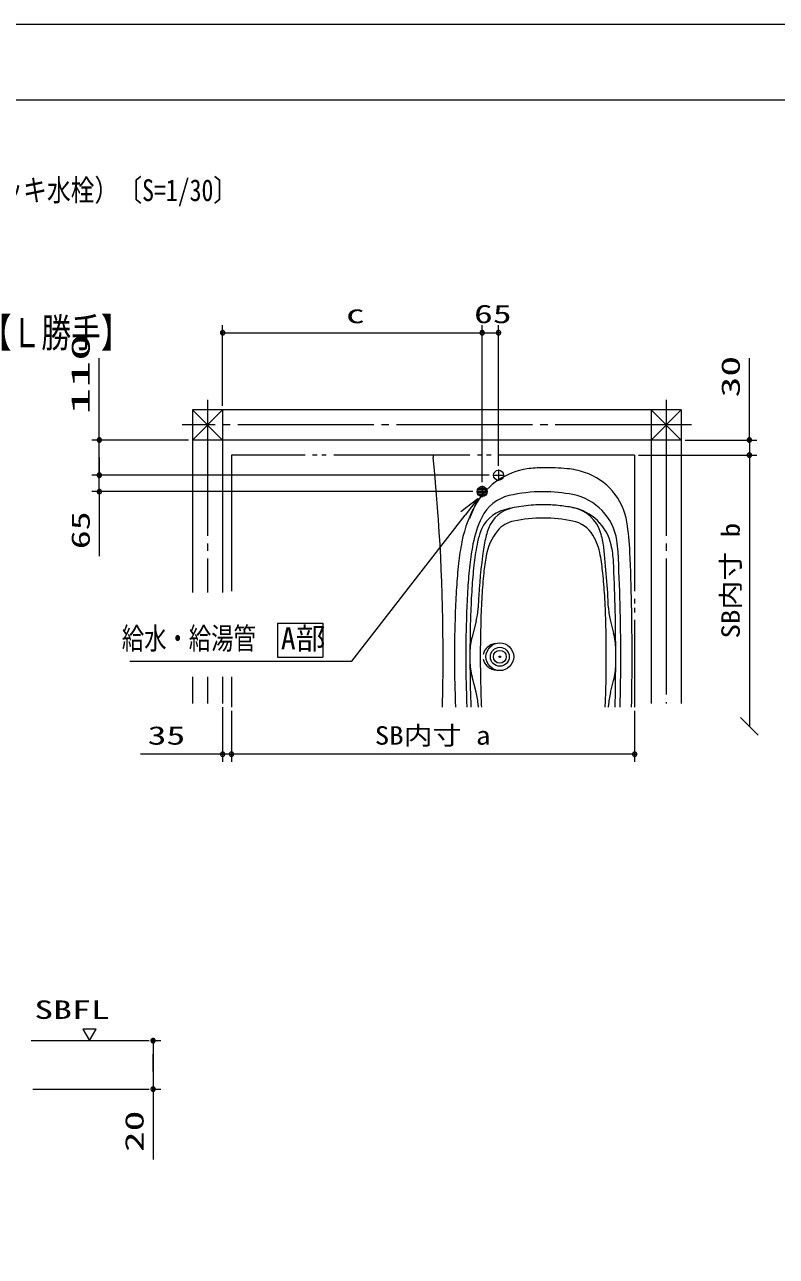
# Model space of a CAD drawing. Units: millimetres on the paper. Extents: x -305 to 305, y -152 to 152.
# Drawn here: x -144.9 to -45.5, y -14.4 to 148.5 of the extents above; entities that cross this region are included whole.
import ezdxf
from ezdxf.enums import TextEntityAlignment as Align

# ---------------------------------------------------------------- set-up
doc = ezdxf.new("R2010")
doc.units = ezdxf.units.MM
doc.linetypes.add('LONG_CHAIN', pattern=[21, 18, -1, 1, -1])
doc.linetypes.add('LONG_DOUBLE_CHAIN', pattern=[21.8, 18, -1, 0.6, -0.6, 0.6, -1])
doc.layers.add('0-0_PV', color=7, linetype='Continuous')
for name, color, linetype, lineweight in [('0-1_RV', 7, 'Continuous', 9), ('0-2_0', 7, 'Continuous', 9), ('0-4_図面枠', 3, 'Continuous', 9), ('0-5_DEFPOINTS', 7, 'Continuous', 9)]:
    doc.layers.add(name, color=color, linetype=linetype, lineweight=lineweight)
doc.styles.add('ＭＳ ゴシック', font='')
doc.styles.get('ＭＳ ゴシック').set_extended_font_data('MS Gothic')

# ---------------------------------------------------------------- blocks, each defined once
blk = doc.blocks.new('_DOTSMALL')
at = {"layer": '0-2_0'}
for p, q in [((0.0746, 0.1), (-0.0746, 0.1)), ((0.1223, -0.0248), (-0.1223, -0.0248))]:
    blk.add_line(p, q, dxfattribs=at)
for points in [[(0.125, 0), (0.124, 0.0157), (0.1211, 0.0311), (0.1162, 0.046), (0.1095, 0.0602), (0.1011, 0.0735), (0.0911, 0.0856), (0.0797, 0.0963), (0.067, 0.1055), (0.0532, 0.1131), (0.0386, 0.1189), (0.0234, 0.1228), (0.0078, 0.1248), (-0.0078, 0.1248), (-0.0234, 0.1228), (-0.0386, 0.1189), (-0.0532, 0.1131), (-0.067, 0.1055), (-0.0797, 0.0963), (-0.0911, 0.0856), (-0.1011, 0.0735), (-0.1095, 0.0602), (-0.1162, 0.046), (-0.1211, 0.0311), (-0.124, 0.0157), (-0.125, 0), (0, 0)], [(-0.125, 0), (-0.124, -0.0157), (-0.1211, -0.0311), (-0.1162, -0.046), (-0.1095, -0.0602), (-0.1011, -0.0735), (-0.0911, -0.0856), (-0.0797, -0.0963), (-0.067, -0.1055), (-0.0532, -0.1131), (-0.0386, -0.1189), (-0.0234, -0.1228), (-0.0078, -0.1248), (0.0078, -0.1248), (0.0234, -0.1228), (0.0386, -0.1189), (0.0532, -0.1131), (0.067, -0.1055), (0.0797, -0.0963), (0.0911, -0.0856), (0.1011, -0.0735), (0.1095, -0.0602), (0.1162, -0.046), (0.1211, -0.0311), (0.124, -0.0157), (0.125, 0), (0, 0)]]:
    blk.add_lwpolyline(points, close=True, dxfattribs=at)
blk = doc.blocks.new('_OBLIQUE')
at = {"layer": '0-2_0'}
blk.add_line((-0.5, -0.5), (0.5, 0.5), dxfattribs=at)
blk = doc.blocks.new('TRI')
at = {"layer": '0-2_0'}
blk.add_lwpolyline([(0.5, 0.866), (0, 0), (1, 0)], close=True, dxfattribs=at)
blk = doc.blocks.new('_OPEN30')
at = {"layer": '0-2_0'}
blk.add_line((0, 0), (-1, 0), dxfattribs=at)
blk.add_lwpolyline([(-1, 0.2679), (0, 0), (-1, -0.2679)], dxfattribs=at)

msp = doc.modelspace()

# ---------------------------------------------------------------- linework, layer by layer
at = {"layer": '0-1_RV'}
for p, q in [((-118.701, 98.067), (-118.701, 108.757)), ((-118.701, 107.757), (-84.368, 107.757)), ((-84.368, 87.994), (-84.368, 108.757)), ((-84.368, 107.757), (-82.201, 107.757)), ((-82.201, 90.16), (-82.201, 108.757)), ((-135.015, 93.567), (-135.015, 104.407)), ((-49.024, 93.567), (-49.024, 104.398)), ((-118.701, 93.567), (-122.701, 97.567)), ((-118.701, 97.567), (-122.701, 93.567)), ((-58.035, 97.567), (-122.701, 97.567)), ((-122.701, 97.567), (-122.701, 73.42)), ((-118.701, 97.567), (-118.701, 73.42)), ((-58.035, 93.567), (-62.035, 97.567)), ((-58.035, 97.567), (-62.035, 93.567)), ((-62.035, 97.567), (-62.035, 58.734)), ((-58.035, 97.567), (-58.035, 58.734)), ((-123.201, 93.567), (-136.015, 93.567)), ((-135.015, 88.909), (-135.015, 93.567)), ((-58.035, 93.567), (-122.701, 93.567)), ((-57.535, 93.567), (-48.024, 93.567)), ((-49.024, 93.567), (-49.024, 91.567)), ((-135.015, 89.062), (-135.015, 91.382)), ((-135.015, 91.247), (-135.015, 88.927)), ((-90.835, 91.567), (-90.835, 91.233)), ((-63.701, 91.567), (-48.024, 91.567)), ((-49.024, 91.567), (-49.024, 55.712)), ((-83.453, 88.909), (-136.015, 88.909)), ((-135.015, 86.742), (-135.015, 88.909)), ((-85.619, 86.742), (-136.015, 86.742)), ((-135.015, 86.742), (-135.015, 78.189)), ((-83.704, 86.776), (-85.032, 86.776)), ((-83.725, 86.576), (-85.012, 86.576)), ((-83.745, 86.976), (-84.991, 86.976)), ((-83.813, 86.376), (-84.923, 86.376)), ((-83.864, 87.176), (-84.872, 87.176)), ((-84.16, 87.376), (-84.576, 87.376)), ((-84.16, 87.376), (-84.576, 87.376)), ((-84.021, 86.176), (-84.715, 86.176)), ((-111.459, 69.326), (-111.459, 64.83)), ((-111.459, 69.326), (-105.459, 69.326)), ((-105.459, 69.326), (-105.459, 64.83)), ((-85.175, 69.593), (-85.714, 67.552)), ((-67.394, 69.593), (-66.979, 68.018)), ((-111.459, 64.83), (-105.459, 64.83)), ((-122.701, 62.252), (-122.701, 58.734)), ((-118.701, 62.252), (-118.701, 58.734)), ((-85.175, 60.208), (-85.714, 62.249)), ((-67.395, 60.186), (-66.979, 61.765)), ((-118.701, 58.234), (-118.701, 51.012)), ((-117.535, 57.734), (-117.535, 51.012)), ((-64.201, 57.734), (-64.201, 51.012)), ((-118.701, 52.012), (-129.575, 52.012)), ((-117.535, 52.012), (-118.701, 52.012)), ((-64.201, 52.012), (-117.535, 52.012)), ((-127.923, 14.134), (-126.895, 14.134)), ((-127.895, 14.134), (-127.895, 7.718)), ((-127.895, 10.038), (-127.895, 12.358)), ((-143.824, 7.718), (-128.423, 7.718)), ((-127.923, 7.718), (-126.895, 7.718)), ((-127.895, 7.718), (-127.895, -1.606))]:
    msp.add_line(p, q, dxfattribs=at)
at = {"layer": '0-1_RV', "linetype": 'LONG_CHAIN'}
for p, q in [((-120.701, 98.901), (-120.701, 73.42)), ((-60.035, 98.901), (-60.035, 58.734)), ((-56.701, 95.567), (-124.035, 95.567)), ((-82.201, 89.66), (-82.201, 88.158)), ((-82.953, 88.909), (-81.45, 88.909)), ((-85.119, 86.742), (-83.617, 86.742)), ((-84.368, 87.494), (-84.368, 85.991)), ((-120.701, 62.252), (-120.701, 58.734))]:
    msp.add_line(p, q, dxfattribs=at)
at = {"layer": '0-1_RV', "linetype": 'LONG_DOUBLE_CHAIN'}
for p, q in [((-117.535, 91.567), (-117.535, 73.42)), ((-64.201, 91.567), (-117.535, 91.567)), ((-64.201, 91.567), (-64.201, 58.234)), ((-117.535, 62.252), (-117.535, 58.234)), ((-144.046, 14.134), (-128.423, 14.134))]:
    msp.add_line(p, q, dxfattribs=at)
at = {"layer": '0-1_RV'}
msp.add_lwpolyline([(-130.994, 64.299), (-101.616, 64.299), (-86.628, 83.64)], dxfattribs=at)
for centre, radius in [((-82.201, 88.909), 0.667), ((-84.368, 86.742), 0.667), ((-84.368, 86.742), 0.667), ((-82.035, 64.901), 1.833), ((-82.035, 64.901), 1.25), ((-82.035, 64.901), 0.85), ((-82.035, 64.901), 0.1), ((-82.035, 64.901), 0.0833)]:
    msp.add_circle(centre, radius, dxfattribs=at)
for centre, radius, start, end in [((-356.868, 64.901), 267.333, 0, 5.65274), ((-77.056, 80.511), 9.333, 98.32029, 148.83966), ((-76.285, 75.234), 14.667, 90, 98.32029), ((-76.285, 53.234), 36.667, 85.04556, 90.00001), ((-73.982, 79.801), 10, 71.53272, 85.04556), ((-73.454, 81.382), 8.333, 9.28127, 71.53272), ((-76.285, 66.734), 20, 90.00001, 103.15011), ((-76.285, 66.734), 20, 78.67196, 89.99999), ((-73.797, 79.154), 7.333, 8.84605, 78.67196), ((-71.352, 77.062), 16, 148.83966, 168.99136), ((-79.622, 81.016), 5.333, 103.15011, 154.44401), ((-71.352, 77.062), 14.5, 154.44401, 168.99136), ((-80.219, 79.828), 4.667, 104.86629, 162.67678), ((-79.476, 80.346), 4.333, 101.75518, 159.23385), ((-76.285, 63.234), 20, 90.00001, 101.2935), ((-76.285, 63.234), 20, 78.70658, 89.99999), ((-73.641, 78.246), 6.5, 12.83848, 78.70658), ((-73.315, 79.88), 4.833, 17.53385, 78.69881), ((-86.934, 82.76), 0.333, 355.49509, 355.53069), ((-86.934, 82.76), 0.333, 355.49509, 355.53069), ((-74.178, 78.336), 10, 159.23385, 170.54618), ((-76.622, 76.958), 7.333, 141.07337, 169.92767), ((-79.483, 79.251), 3.667, 101.2935, 140.84625), ((-73.151, 78.924), 4, 30.82918, 78.70658), ((-98.126, 77.35), 33.333, 2.3783, 9.28127), ((-52.374, 73.37), 35.333, 168.99136, 173.72789), ((-52.374, 73.37), 33.833, 168.99136, 173.72789), ((-71.351, 77.062), 13.956, 162.67678, 168.99136), ((-19.265, 69.193), 65.669, 170.54618, 176.68288), ((-76.62, 76.933), 8, 10.13814, 30.34449), ((-77.908, 78.376), 9.667, 6.17303, 17.83526), ((-81.043, 78.026), 14.667, 3.00057, 8.84605), ((-52.373, 73.37), 33.289, 168.99136, 173.72789), ((-52.417, 72.659), 31.917, 169.92766, 174.03081), ((-100.152, 72.659), 31.917, 5.96919, 10.25433), ((-183.221, 66.299), 115.67, 2.50435, 6.51084), ((-79.982, 76.815), 13, 2.90472, 12.77744), ((-333.201, 64.901), 267.167, 0, 2.98086), ((-397.868, 64.901), 333.333, 360, 2.3783), ((-19.24, 69.728), 68.667, 173.72789, 176.37678), ((-19.24, 69.728), 67.167, 173.72789, 176.37678), ((-19.239, 69.728), 66.623, 173.72789, 176.37678), ((-333.201, 64.901), 266.5, 0.2203, 2.70422), ((-19.265, 69.193), 65.25, 174.03081, 176.68288), ((-133.305, 69.193), 65.25, 3.31712, 5.96919), ((30.66, 66.568), 118.667, 176.37678, 178.08861), ((30.66, 66.568), 117.167, 176.37678, 178.08861), ((30.661, 66.568), 116.623, 176.37678, 178.08861), ((30.647, 66.269), 115.667, 176.64806, 177.48115), ((30.652, 66.299), 115.25, 176.68288, 178.39679), ((-183.221, 66.299), 115.25, 1.60321, 3.31712), ((80.632, 64.901), 168.667, 178.08861, 180), ((80.632, 64.901), 167.167, 178.08861, 180), ((80.633, 64.901), 166.623, 178.0845, 180), ((-93.233, 71.719), 8.333, 345.23097, 357.48115), ((-59.336, 71.718), 8.333, 182.50435, 194.76903), ((80.632, 64.901), 165.25, 178.39679, 180), ((-233.201, 64.901), 165.25, 0, 1.60321), ((-77.656, 65.428), 8.333, 165.23097, 179.80924), ((-75.037, 65.893), 8.333, 0.2203, 14.76903), ((-333.201, 64.901), 266.5, 0, 0.2203), ((-356.868, 64.901), 267.333, 358.57103, 0), ((80.632, 64.901), 168.667, 180, 181.91139), ((80.632, 64.901), 167.167, 180, 181.91139), ((80.633, 64.901), 166.623, 180, 181.9155), ((-77.656, 64.374), 8.333, 180.19076, 194.76903), ((80.632, 64.901), 165.25, 180, 181.60321), ((-233.201, 64.901), 165.25, 358.39679, 0), ((-75.037, 63.889), 8.333, 345.23158, 359.77559), ((-333.201, 64.901), 266.5, 358.56656, 359.77559), ((-333.201, 64.901), 266.5, 359.77559, 0), ((-333.201, 64.901), 267.167, 358.57014, 0), ((-397.868, 64.901), 333.333, 358.85401, 0), ((30.652, 63.502), 115.25, 181.60321, 182.61976), ((-183.221, 63.502), 115.25, 357.38024, 358.39679), ((30.66, 63.233), 118.667, 181.91139, 182.41437), ((30.66, 63.233), 117.167, 181.91139, 182.4453), ((30.661, 63.233), 116.623, 181.91139, 182.45671), ((-93.233, 58.082), 8.333, 2.51885, 14.76903), ((-59.337, 58.061), 8.333, 165.23158, 177.4855), ((30.647, 63.532), 115.667, 182.51885, 182.62528), ((-183.221, 63.502), 115.67, 357.38976, 357.4855)]:
    msp.add_arc(centre, radius, start, end, dxfattribs=at)
at = {"layer": '0-1_RV', "linetype": 'LONG_DOUBLE_CHAIN'}
for start, end in [(90.00001, 104.86629), (78.70658, 89.99999)]:
    msp.add_arc((-76.285, 65.007), 20, start, end, dxfattribs=at)
for start_param, end_param in [(1.8417156, 2.9651174), (3.3180679, 4.4414697)]:
    msp.add_ellipse((-82.035, 64.901), major_axis=(2.25, 0), ratio=0.814815, start_param=start_param, end_param=end_param, dxfattribs=at)
at = {"layer": '0-4_図面枠'}
msp.add_lwpolyline([(-291.017, -138.498), (108.983, -138.498), (108.983, 138.502), (-291.017, 138.502)], close=True, dxfattribs=at)
at = {"layer": '0-5_DEFPOINTS'}
msp.add_line((118.983, 148.502), (-301.017, 148.502), dxfattribs=at)

# ---------------------------------------------------------------- block references
at = {"layer": '0-1_RV'}
for name, p, xscale, yscale, rotation in [('_DOTSMALL', (-118.701, 107.757), 2.32, 2.32, 180), ('_DOTSMALL', (-84.368, 107.757), 2.32, 2.32, 180), ('_DOTSMALL', (-135.015, 93.567), 2.32, 2.32, 90), ('_DOTSMALL', (-49.024, 93.567), 2.32, 2.32, 270), ('_DOTSMALL', (-49.024, 91.567), 2.32, 2.32, 90), ('_DOTSMALL', (-49.024, 91.567), 2.32, 2.32, 90), ('_DOTSMALL', (-135.015, 88.909), 2.32, 2.32, 90), ('_DOTSMALL', (-135.015, 88.909), 2.32, 2.32, 270), ('_DOTSMALL', (-135.015, 86.742), 2.32, 2.32, 270), ('_OPEN30', (-84.931, 85.83), 2.77, 2.77, 52.227), ('_OBLIQUE', (-49.024, 55.712), 2.32, 2.32, 270), ('_DOTSMALL', (-117.535, 52.012), 2.32, 2.32, 180), ('_DOTSMALL', (-117.535, 52.012), 2.32, 2.32, 180), ('TRI', (-136.313, 14.134), 1.7496, 1.7496, 60), ('_DOTSMALL', (-127.895, 14.134), 2.32, 2.32, 90), ('_DOTSMALL', (-127.895, 7.718), 2.32, 2.32, 270)]:
    msp.add_blockref(name, p, dxfattribs=dict(at, xscale=xscale, yscale=yscale, rotation=rotation))
at = {"layer": '0-1_RV', "xscale": 2.32, "yscale": 2.32}
for p in [(-84.368, 107.757), (-82.201, 107.757), (-118.701, 52.012), (-64.201, 52.012)]:
    msp.add_blockref('_DOTSMALL', p, dxfattribs=at)

# ---------------------------------------------------------------- texts
at = {"layer": '0-0_PV', "style": 'ＭＳ ゴシック', "width": 0.8}
msp.add_text('■【給水・給湯・追焚用接続】浴槽パンなし\u3000浴槽下接続\u3000裏配管Aなし（兼用デッキ水栓）〔S=1/30〕', height=2.886, dxfattribs=at).set_placement((-263.188, 124.297), align=Align.BOTTOM_LEFT)
at = {"layer": '0-1_RV', "style": 'ＭＳ ゴシック'}
for s, height, width, p in [('c', 2.441, 1.5, (-102.381, 108.287)), ('65', 2.441, 1.5, (-85.448, 108.287)), ('【Ｌ勝手】', 3.848, 0.75, (-150.556, 104.678)), ('給水・給湯管\u3000', 2.889, 0.75, (-132.042, 65.023)), ('35', 2.441, 1.5, (-128.622, 52.542)), ('SB内寸 a', 2.441, 1.15, (-98.573, 52.542)), ('SBFL', 2.441, 1.5, (-143.61, 16.276))]:
    msp.add_text(s, height=height, dxfattribs=dict(at, width=width)).set_placement(p, align=Align.BOTTOM_LEFT)
for s, height, width, p in [('110', 2.444, 2.15, (-135.545, 96.887)), ('30', 2.444, 1.65, (-49.554, 99.207)), ('65', 2.441, 1.5, (-135.545, 79.142)), ('SB内寸 b', 2.441, 1.15, (-49.554, 67.317)), ('20', 2.444, 1.65, (-128.425, -0.606))]:
    msp.add_text(s, height=height, rotation=90, dxfattribs=dict(at, width=width)).set_placement(p, align=Align.BOTTOM_LEFT)
msp.add_text('A部', height=2.886, dxfattribs=at).set_placement((-111.004, 65.023), align=Align.BOTTOM_LEFT)

doc.saveas('drawing.dxf')
